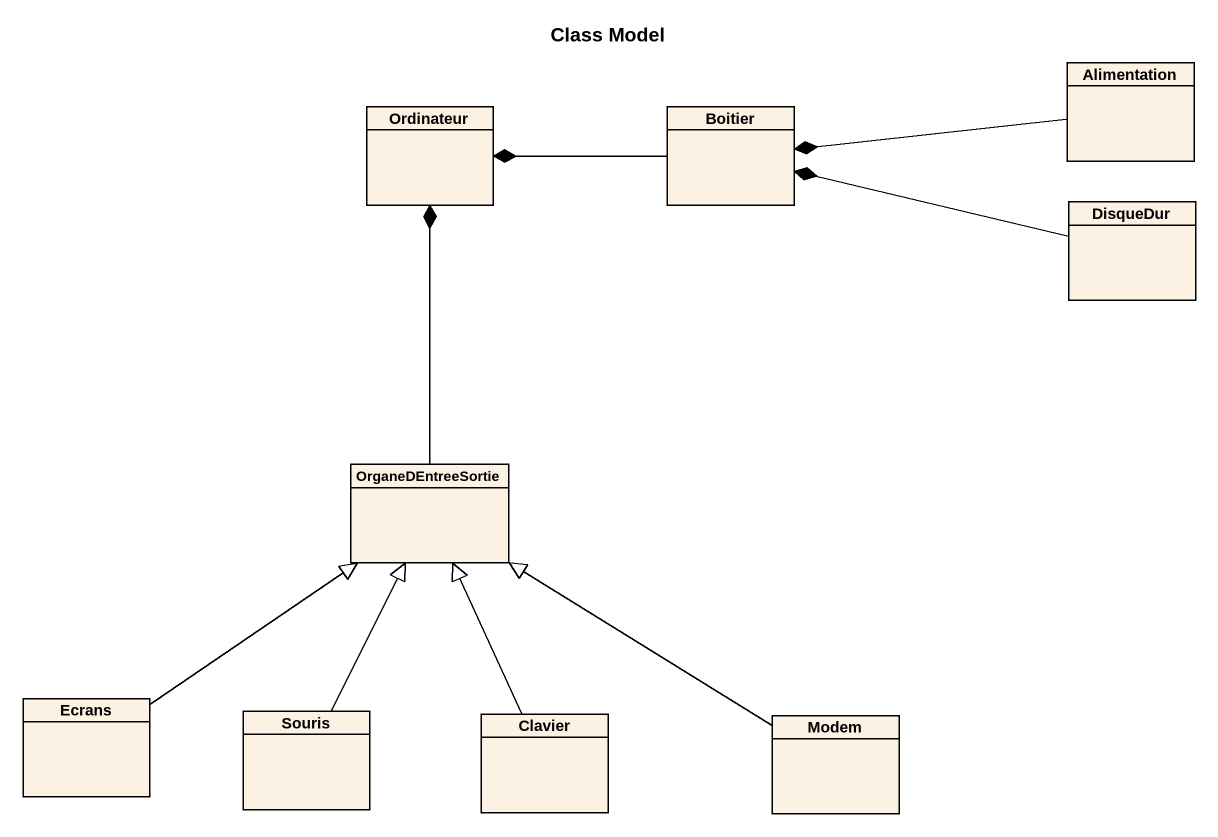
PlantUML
@startuml
title Class Model
hide circle
hide empty members
class Alimentation
class Ordinateur
class Boitier
class DisqueDur
class OrganeDEntreeSortie
class Ecrans
class Souris
class Clavier
class Modem
Alimentation -left-* Boitier
Boitier -left-* Ordinateur
DisqueDur -left-* Boitier
OrganeDEntreeSortie -up-* Ordinateur
Ecrans -up-|> OrganeDEntreeSortie
Souris -up-|> OrganeDEntreeSortie
Clavier -up-|> OrganeDEntreeSortie
Modem -up-|> OrganeDEntreeSortie
@enduml
